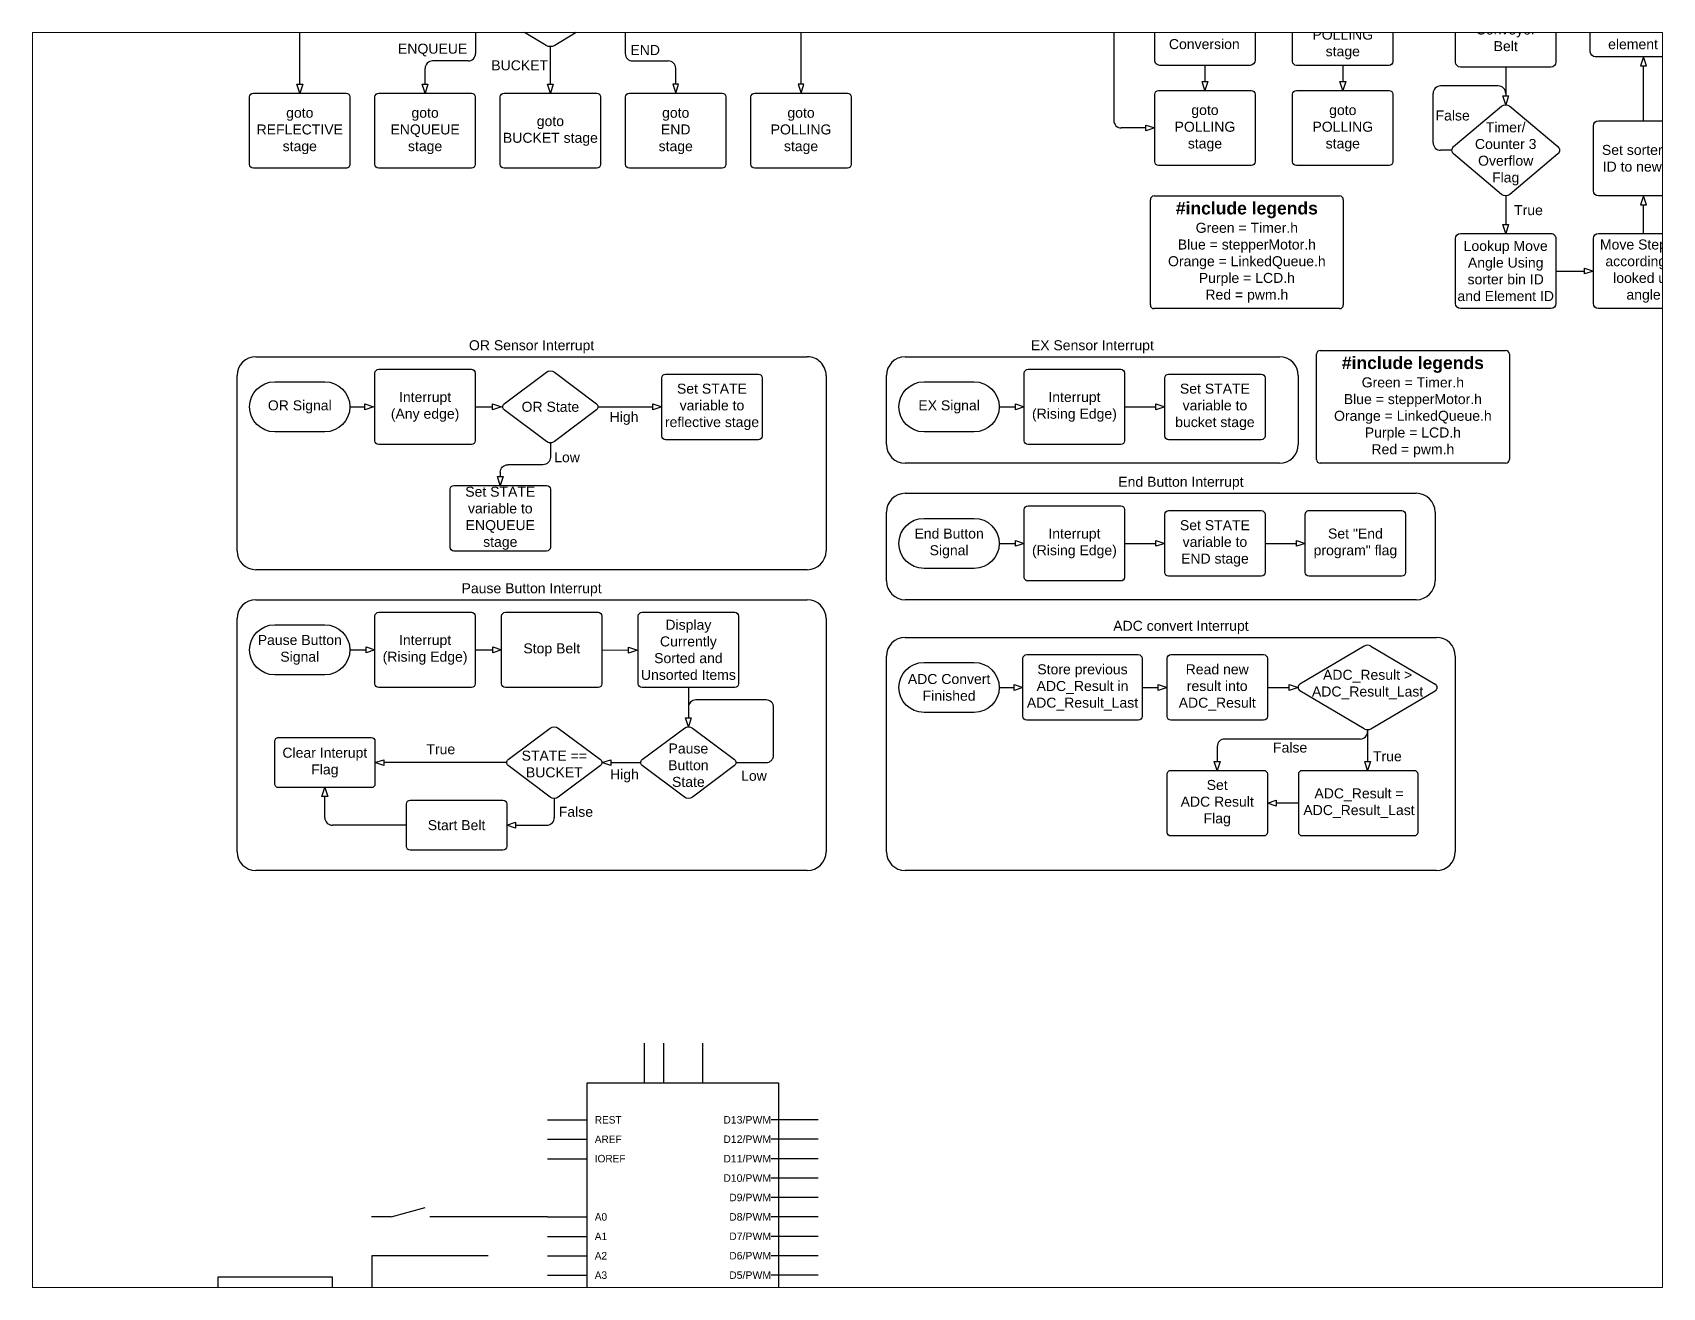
# Paper-space layout 'Low Level' of a CAD drawing. Header units: inches. Extents: x 0 to 10.9, y 0 to 8.4.
# The model-space entities are those that its viewports show. They can reach past a viewport. Long polylines and large blocks are cut down to what shows.
import ezdxf

# ---------------------------------------------------------------- set-up
doc = ezdxf.new("R2010")
doc.units = ezdxf.units.IN
doc.header["$MEASUREMENT"] = 0

msp = doc.modelspace()

# ---------------------------------------------------------------- linework, layer by layer
at = {"linetype": 'Continuous'}
for p, q in [((1439.088252714813, -92.50123070091384), (1439.088252714813, -573.9115022558516)), ((139.9999999999999, -515.958572680409), (139.9999999999999, -410.2819092393466)), ((420.5228375854374, -410.2819092393468), (420.5228375854374, -466.958572680409)), ((659.4871721801876, -410.2819092393468), (659.4871721801876, -466.958572680409)), ((940.010009765625, -515.958572680409), (940.010009765625, -410.2819092393466)), ((540.0050048828125, -515.958572680409), (540.0050048828125, -456.0625868382127)), ((340.0050048828125, -515.958572680409), (340.0050048828125, -490.958572680409)), ((740.0050048828125, -515.958572680409), (740.0050048828125, -490.958572680409)), ((2064.629451260827, -488.7221513732114), (2064.629451260827, -534.4621416075864)), ((2284.63986097899, -574.4082266072096), (2284.63986097899, -486.4970076898763)), ((2052.629451260827, -518.7221513732114), (1960.792860341307, -518.7221513732114)), ((1948.792860341307, -609.576484308814), (1948.792860341307, -530.7221513732114)), ((1490.369441495203, -585.9115022558516), (1451.088252714813, -585.9115022558516)), ((1978.792860341307, -621.576484308814), (1960.792860341307, -621.576484308814)), ((2064.629451260827, -694.4082266072095), (2064.629451260827, -740.1482168415845)), ((2284.644865861803, -754.4082266072096), (2284.644865861803, -708.6682363728346)), ((2144.624446378015, -814.4082266072096), (2190.36443661239, -814.4082266072096)), ((1838.783344031527, -1413.414248827549), (1736.160293003999, -1474.096595221587)), ((1849.645126637776, -1413.414248827549), (1952.268177665304, -1474.096595221587)), ((1484.214235334652, -1479.26124046654), (1509.954225569027, -1479.26124046654)), ((1684.214235334652, -1479.26124046654), (1718.954205223917, -1479.26124046654)), ((884.2238329083439, -1499.261240466539), (772.2238735983907, -1499.261240466539)), ((1838.783344031527, -1545.108232105531), (1736.160293003999, -1484.425885711493)), ((1849.645126637776, -1545.108232105531), (1952.268177665304, -1484.425885711493)), ((896.2238329083438, -1587.261240466539), (896.2238329083439, -1511.261240466539)), ((1604.214235334653, -1573.593771322213), (1604.214235334653, -1597.401255114977)), ((1832.214235334651, -1561.593771322213), (1616.214235334653, -1561.593771322213)), ((470.2109902695004, -1599.261240466539), (274.2600097656243, -1599.261240466539)), ((636.4709796901881, -1599.261240466539), (684.2238532532812, -1599.261240466539)), ((836.2238329083438, -1599.261240466539), (884.2238329083438, -1599.261240466539)), ((179.9999999999996, -1687.261240466539), (179.9999999999997, -1653.521250232164)), ((546.21101061461, -1656.593771322212), (546.21101061461, -1687.261240466539)), ((1734.214235334651, -1664.061289294665), (1698.474245100277, -1664.061289294665)), ((310.2109902695003, -1699.261240466539), (191.9999999999996, -1699.261240466539)), ((484.471000035125, -1699.261240466539), (534.21101061461, -1699.261240466539)), ((689.5823970001584, -2047.220573214796), (689.5823970001584, -2110.579945737332)), ((720.5823970001584, -2047.220573214796), (720.5823970001584, -2110.579945737332)), ((782.5823970001584, -2047.220573214796), (782.5823970001584, -2110.579945737332)), ((535.4693230844282, -2169.725822015427), (598.8286956069646, -2169.725822015427)), ((904.2072928031412, -2169.725822015427), (892.2072928031412, -2169.725822015427)), ((967.5666653256776, -2169.725822015427), (904.2072928031412, -2169.725822015427)), ((535.4693230844282, -2200.725822015427), (598.8286956069646, -2200.725822015427)), ((904.2072928031412, -2200.725822015427), (892.2072928031412, -2200.725822015427)), ((967.5666653256776, -2200.725822015427), (904.2072928031412, -2200.725822015427)), ((535.4693230844281, -2231.725822015427), (598.8286956069645, -2231.725822015427)), ((904.2072928031412, -2231.725822015427), (892.2072928031412, -2231.725822015427)), ((967.5666653256776, -2231.725822015427), (904.2072928031412, -2231.725822015427)), ((904.2072928031412, -2262.725822015427), (892.2072928031412, -2262.725822015427)), ((967.5666653256776, -2262.725822015427), (904.2072928031412, -2262.725822015427)), ((285.9405374685084, -2324.725822015427), (339.9856406679573, -2309.458582506453)), ((904.2072928031412, -2293.725822015427), (892.2072928031412, -2293.725822015427)), ((967.5666653256776, -2293.725822015427), (904.2072928031412, -2293.725822015427)), ((285.9405374685084, -2324.725822015427), (254.4142169303086, -2324.725822015427)), ((535.4693230844281, -2324.725822015427), (347.3369974603775, -2324.725822015427)), ((535.4693230844281, -2324.725822015427), (598.8286956069645, -2324.725822015427)), ((904.2072928031412, -2324.725822015427), (892.2072928031412, -2324.725822015427)), ((967.5666653256776, -2324.725822015427), (904.2072928031412, -2324.725822015427)), ((535.4693230844281, -2355.725822015427), (598.8286956069645, -2355.725822015427)), ((904.2072928031412, -2355.725822015427), (892.2072928031412, -2355.725822015427)), ((967.5666653256776, -2355.725822015427), (904.2072928031412, -2355.725822015427)), ((440.6275232390508, -2386.704384785997), (255.1498314897435, -2386.704384785997)), ((255.1498314897435, -2386.704384785997), (255.1498314897435, -2449.577661034946)), ((535.4693230844281, -2386.725822015427), (598.8286956069645, -2386.725822015427)), ((904.2072928031412, -2386.725822015427), (892.2072928031412, -2386.725822015427)), ((967.5666653256776, -2386.725822015427), (904.2072928031412, -2386.725822015427)), ((535.4693230844281, -2417.725822015427), (598.8286956069645, -2417.725822015427)), ((904.2072928031412, -2417.725822015427), (892.2072928031412, -2417.725822015427)), ((967.5666653256776, -2417.725822015427), (904.2072928031412, -2417.725822015427)), ((191.7904589672071, -2449.577661034946), (255.1498314897435, -2449.577661034946)), ((535.4693230844281, -2448.725822015427), (598.8286956069645, -2448.725822015427)), ((904.2072928031412, -2448.725822015427), (892.2072928031412, -2448.725822015427)), ((967.5666653256776, -2448.725822015427), (904.2072928031412, -2448.725822015427))]:
    msp.add_line(p, q, dxfattribs=at)
for p, q in [((408.5228375854374, -478.958572680409), (352.0050048828125, -478.958572680409)), ((671.4871721801876, -478.958572680409), (728.0050048828125, -478.958572680409)), ((1584.629451260828, -485.9115022558516), (1584.629451260828, -511.6514924902266)), ((1804.629451260828, -485.9115022558516), (1804.629451260828, -511.6514924902266)), ((1497.499446378015, -868.4082266072121), (1497.499446378015, -700.4082266072121)), ((1503.499446378015, -694.4082266072121), (1799.499446378015, -694.4082266072121)), ((1805.499446378015, -700.4082266072121), (1805.499446378015, -868.4082266072121)), ((1799.499446378015, -874.4082266072121), (1503.499446378015, -874.4082266072121)), ((70, -951.2612404665388), (950.0000000000005, -951.2612404665387)), ((1106.33423045184, -951.2612404665388), (1703.556395012755, -951.2612404665387)), ((1762.479002316393, -1115.261240466539), (1762.479002316393, -947.2612404665388)), ((1768.479002316393, -941.2612404665388), (2064.479002316393, -941.2612404665388)), ((2070.479002316393, -947.2612404665388), (2070.479002316393, -1115.261240466539)), ((39.99999999999999, -1261.261240466539), (39.99999999999999, -981.2612404665388)), ((980.0000000000002, -981.2612404665387), (980, -1261.261240466538)), ((1076.33423045184, -1091.261240466539), (1076.33423045184, -981.2612404665388)), ((1733.556395012754, -981.2612404665387), (1733.556395012754, -1091.261240466539)), ((100, -991.2612404665389), (180, -991.2612404665389)), ((1136.33423045184, -991.2612404665389), (1216.33423045184, -991.2612404665389)), ((220.4699707031251, -1031.731211169664), (220.5, -1031.271250232164)), ((221, -1031.731211169664), (220.4699707031251, -1031.731211169664)), ((220.5, -1031.271250232164), (220.47998046875, -1030.801279529039)), ((221, -1031.261240466539), (243.1199951171875, -1031.261240466539)), ((420.5, -1031.731211169664), (420.5, -1030.791269763414)), ((421, -1031.731211169664), (420.5, -1031.731211169664)), ((421, -1031.261240466539), (447.0999755859375, -1031.261240466539)), ((616.5000000000001, -1031.261240466539), (616.4599609375, -1030.791269763414)), ((616.4599609375001, -1031.731211169664), (616.5000000000001, -1031.261240466539)), ((617.0200195312501, -1031.731211169664), (616.4599609375001, -1031.731211169664)), ((617, -1031.261240466539), (703.1199951171874, -1031.261240466539)), ((1256.33423045184, -1031.261240466539), (1282.074220686215, -1031.261240466539)), ((1456.33423045184, -1031.261240466539), (1505.798073939496, -1031.261240466539)), ((180, -1071.261240466539), (100, -1071.261240466539)), ((540, -1089.591196521226), (540, -1111.731211169664)), ((1216.33423045184, -1071.261240466539), (1136.33423045184, -1071.261240466539)), ((460, -1135.731211169664), (460, -1141.981211169664)), ((528.0000000000001, -1123.731211169664), (472, -1123.731211169664)), ((1703.556395012754, -1121.261240466539), (1106.33423045184, -1121.261240466539)), ((2064.479002316393, -1121.261240466539), (1768.479002316393, -1121.261240466539)), ((1106.33423045184, -1169.261240466539), (1921.916317225624, -1169.261240466539)), ((1076.33423045184, -1309.26124046654), (1076.33423045184, -1199.261240466539)), ((1136.33423045184, -1209.261240466539), (1216.33423045184, -1209.261240466539)), ((1951.916317225623, -1199.261240466539), (1951.916317225623, -1309.261240466539)), ((1256.33423045184, -1249.261240466539), (1282.074220686215, -1249.261240466539)), ((1456.33423045184, -1249.261240466539), (1505.798073939496, -1249.261240466539)), ((1680.558083705121, -1249.261240466539), (1730.021927192777, -1249.261240466539)), ((950, -1291.261240466538), (70, -1291.261240466539)), ((1216.33423045184, -1289.261240466539), (1136.33423045184, -1289.261240466539)), ((69.99999999999977, -1339.261240466539), (950.0000000000002, -1339.261240466539)), ((1921.916317225623, -1339.261240466539), (1106.33423045184, -1339.26124046654)), ((39.99999999999977, -1741.58548529139), (39.99999999999977, -1369.261240466539)), ((980, -1369.261240466539), (979.9999999999998, -1741.585485291389)), ((99.99999999999977, -1379.261240466539), (179.9999999999998, -1379.261240466539)), ((1106.33423045184, -1399.26124046654), (1954.214235334652, -1399.26124046654)), ((219.9999999999998, -1419.261240466539), (245.7399902343748, -1419.261240466539)), ((419.9999999999999, -1419.261240466539), (447.450960158938, -1419.261240466539)), ((622.210969924563, -1419.261240466539), (664.1026634490055, -1419.703201203374)), ((1076.33423045184, -1741.585485291389), (1076.33423045184, -1429.26124046654)), ((1984.214235334652, -1429.26124046654), (1984.214235334652, -1741.585485291389)), ((1136.33423045184, -1439.26124046654), (1216.33423045184, -1439.26124046654)), ((179.9999999999998, -1459.261240466539), (99.99999999999977, -1459.261240466539)), ((760.2238735983907, -1479.261240466539), (760.2238735983907, -1527.168699845242)), ((1256.804201154965, -1479.731211169665), (1256.83423045184, -1479.271250232165)), ((1257.33423045184, -1479.731211169665), (1256.804201154965, -1479.731211169665)), ((1256.83423045184, -1479.271250232165), (1256.81421092059, -1478.80127952904)), ((1257.33423045184, -1479.26124046654), (1279.454225569027, -1479.26124046654)), ((1216.33423045184, -1519.26124046654), (1136.33423045184, -1519.26124046654)), ((1844.214235334651, -1546.593771322213), (1844.214235334651, -1597.401255114977)), ((949.9999999999998, -1771.585485291389), (69.99999999999977, -1771.58548529139)), ((1954.214235334652, -1771.585485291389), (1106.33423045184, -1771.585485291389))]:
    msp.add_line(p, q)
for points in [[(533.1400146484375, -342.4019043565343, -0.2770667221887785), (546.8599853515624, -342.4019043565343), (633.1400146484375, -394.1619141221593, -0.56726954757184), (633.1400146484375, -402.4019043565343), (546.8599853515624, -454.1619141221593, -0.2770667221887765), (533.1400146484376, -454.1619141221593), (446.8599853515625, -402.4019043565343, -0.56726954757184), (446.8599853515625, -394.1619141221593)], [(2199.634856096178, -360.2369979242513, -0.414213562373095), (2207.634856096178, -352.2369979242513), (2361.634856096177, -352.2369979242513, -0.4142135623731), (2369.634856096178, -360.2369979242513), (2369.634856096178, -464.2369979242513, -0.414213562373095), (2361.634856096178, -472.2369979242513), (2207.634856096178, -472.2369979242513, -0.414213562373095), (2199.634856096178, -464.2369979242513)], [(1504.629451260828, -373.9115022558515, -0.414213562373095), (1512.629451260828, -365.9115022558515), (1656.629451260828, -365.9115022558515, -0.414213562373095), (1664.629451260828, -373.9115022558515), (1664.629451260828, -477.9115022558515, -0.414213562373095), (1656.629451260828, -485.9115022558515), (1512.629451260828, -485.9115022558516, -0.414213562373095), (1504.629451260828, -477.9115022558515)], [(1724.629451260828, -371.9115022558515, -0.414213562373095), (1730.629451260829, -365.9115022558515), (1878.629451260828, -365.9115022558515, -0.4142135623730885), (1884.629451260828, -371.9115022558515), (1884.629451260828, -479.9115022558516, -0.414213562373095), (1878.629451260828, -485.9115022558516), (1730.629451260828, -485.9115022558516, -0.4142135623730885), (1724.629451260828, -479.9115022558516)], [(1984.629451260827, -376.7221513732112, -0.414213562373095), (1992.629451260827, -368.7221513732112), (2136.629451260827, -368.7221513732112, -0.414213562373095), (2144.629451260827, -376.7221513732112), (2144.629451260827, -480.7221513732112, -0.414213562373095), (2136.629451260827, -488.7221513732112), (1992.629451260827, -488.7221513732112, -0.414213562373095), (1984.629451260827, -480.7221513732112)], [(59.99999999999989, -536.218582446034, -0.414213562373095), (65.99999999999989, -530.218582446034), (214, -530.218582446034, -0.4142135623730885), (219.9999999999999, -536.218582446034), (219.9999999999999, -644.218582446034, -0.414213562373095), (213.9999999999998, -650.218582446034), (65.99999999999977, -650.218582446034, -0.4142135623730918), (59.99999999999989, -644.218582446034)], [(259.9999999999999, -536.218582446034, -0.414213562373095), (265.9999999999999, -530.218582446034), (414, -530.218582446034, -0.4142135623730885), (419.9999999999999, -536.218582446034), (419.9999999999999, -644.218582446034, -0.414213562373095), (413.9999999999998, -650.218582446034), (265.9999999999998, -650.218582446034, -0.4142135623730918), (259.9999999999999, -644.218582446034)], [(459.9999999999999, -536.218582446034, -0.414213562373095), (465.9999999999999, -530.218582446034), (614, -530.218582446034, -0.4142135623730885), (619.9999999999999, -536.218582446034), (619.9999999999999, -644.218582446034, -0.414213562373095), (613.9999999999998, -650.218582446034), (465.9999999999998, -650.218582446034, -0.4142135623730918), (459.9999999999999, -644.218582446034)], [(659.9999999999999, -536.218582446034, -0.414213562373095), (665.9999999999999, -530.218582446034), (813.9999999999999, -530.218582446034, -0.4142135623730885), (819.9999999999999, -536.218582446034), (819.9999999999999, -644.218582446034, -0.414213562373095), (813.9999999999999, -650.218582446034), (665.9999999999998, -650.218582446034, -0.4142135623730918), (659.9999999999999, -644.218582446034)], [(860, -536.218582446034, -0.414213562373095), (866, -530.218582446034), (1014, -530.218582446034, -0.4142135623730885), (1020, -536.218582446034), (1020, -644.218582446034, -0.414213562373095), (1014, -650.218582446034), (866, -650.218582446034, -0.4142135623730918), (860, -644.218582446034)], [(1504.629451260828, -531.9115022558516, -0.414213562373095), (1510.629451260828, -525.9115022558516), (1658.629451260828, -525.9115022558516, -0.4142135623730885), (1664.629451260828, -531.9115022558516), (1664.629451260828, -639.9115022558516, -0.414213562373095), (1658.629451260828, -645.9115022558516), (1510.629451260828, -645.9115022558516, -0.4142135623730918), (1504.629451260828, -639.9115022558516)], [(1724.629451260828, -531.9115022558517, -0.414213562373095), (1730.629451260828, -525.9115022558517), (1878.629451260828, -525.9115022558517, -0.4142135623730885), (1884.629451260828, -531.9115022558517), (1884.629451260828, -639.9115022558516, -0.414213562373095), (1878.629451260828, -645.9115022558516), (1730.629451260828, -645.9115022558516, -0.4142135623730918), (1724.629451260828, -639.9115022558516)], [(2057.766978726648, -551.2302013498296, -0.3654732261770675), (2071.491923795007, -551.2302013498296), (2147.766978726648, -615.7489925485601, -0.4640571460473182), (2147.766978726648, -627.3814540964116), (2071.491923795007, -691.9001766305913, -0.3654732261770661), (2057.766978726648, -691.9001766305913), (1981.491923795007, -627.3927150827398, -0.4640571460473247), (1981.491923795007, -615.7602535348882)], [(2204.639860978991, -582.4082266072096, -0.414213562373095), (2212.639860978991, -574.4082266072096), (2356.63986097899, -574.4082266072096, -0.4142135623731), (2364.639860978991, -582.4082266072096), (2364.639860978991, -686.4082266072096, -0.414213562373095), (2356.639860978991, -694.4082266072096), (2212.639860978991, -694.4082266072096, -0.414213562373095), (2204.639860978991, -686.4082266072096)], [(1984.624446378015, -762.4082266072095, -0.414213562373095), (1992.624446378015, -754.4082266072095), (2136.624446378014, -754.4082266072095, -0.4142135623731), (2144.624446378015, -762.4082266072095), (2144.624446378015, -866.4082266072095, -0.414213562373095), (2136.624446378015, -874.4082266072095), (1992.624446378015, -874.4082266072095, -0.414213562373095), (1984.624446378015, -866.4082266072095)], [(260, -977.261240466539, -0.414213562373095), (266, -971.261240466539), (414, -971.261240466539, -0.414213562373095), (420, -977.261240466539), (420.0000000000001, -1085.261240466539, -0.4142135623730885), (414, -1091.261240466539), (266, -1091.261240466539, -0.414213562373095), (260, -1085.261240466539)], [(533.5999755859376, -976.0612892946639, -0.333204767774857), (546.4000244140625, -976.0612892946639), (613.5999755859375, -1026.461313708726, -0.4999978807303289), (613.5999755859376, -1036.061289294664), (546.4000244140625, -1086.461313708726, -0.3332047677748591), (533.5999755859376, -1086.461313708727), (466.3999633789063, -1036.061289294664, -0.499997880730326), (466.3999633789064, -1026.461313708726)], [(717.8800048828126, -984.8612160524765, -0.414213562373095), (723.880004882813, -978.8612160524765), (871.8800048828128, -978.8612160524765, -0.4142135623730885), (877.8800048828128, -984.8612160524765), (877.8800048828128, -1077.661264880601, -0.414213562373095), (871.8800048828126, -1083.661264880601), (723.8800048828126, -1083.661264880601, -0.4142135623730885), (717.8800048828126, -1077.661264880601)], [(1296.33423045184, -977.261240466539, -0.414213562373095), (1302.33423045184, -971.261240466539), (1450.33423045184, -971.261240466539, -0.414213562373095), (1456.33423045184, -977.261240466539), (1456.33423045184, -1085.261240466539, -0.4142135623730885), (1450.33423045184, -1091.261240466539), (1302.33423045184, -1091.261240466539, -0.414213562373095), (1296.33423045184, -1085.261240466539)], [(1520.558083705121, -984.8612160524765, -0.414213562373095), (1526.558083705122, -978.8612160524765), (1674.558083705121, -978.8612160524765, -0.4142135623730885), (1680.558083705121, -984.8612160524765), (1680.558083705121, -1077.661264880601, -0.414213562373095), (1674.558083705121, -1083.661264880601), (1526.558083705121, -1083.661264880601, -0.4142135623730885), (1520.558083705121, -1077.661264880601)], [(379.9999999999997, -1162.741220935289, -0.414213562373095), (386, -1156.741220935289), (533.9999999999999, -1156.741220935289, -0.4142135623730885), (539.9999999999999, -1162.741220935289), (539.9999999999999, -1255.541269763414, -0.414213562373095), (533.9999999999997, -1261.541269763414), (385.9999999999997, -1261.541269763414, -0.4142135623730885), (379.9999999999997, -1255.541269763414)], [(1296.33423045184, -1195.261240466539, -0.414213562373095), (1302.33423045184, -1189.261240466539), (1450.33423045184, -1189.261240466539, -0.414213562373095), (1456.33423045184, -1195.261240466539), (1456.33423045184, -1303.261240466539, -0.4142135623730885), (1450.33423045184, -1309.261240466539), (1302.33423045184, -1309.261240466539, -0.414213562373095), (1296.33423045184, -1303.261240466539)], [(1520.558083705121, -1202.861216052477, -0.414213562373095), (1526.558083705121, -1196.861216052477), (1674.558083705121, -1196.861216052477, -0.4142135623730885), (1680.558083705121, -1202.861216052477), (1680.558083705121, -1295.661264880602, -0.414213562373095), (1674.558083705121, -1301.661264880602), (1526.558083705121, -1301.661264880602, -0.4142135623730885), (1520.558083705121, -1295.661264880602)], [(1744.781936958402, -1202.861216052477, -0.414213562373095), (1750.781936958403, -1196.861216052477), (1898.781936958402, -1196.861216052477, -0.4142135623730885), (1904.781936958402, -1202.861216052477), (1904.781936958402, -1295.661264880602, -0.414213562373095), (1898.781936958402, -1301.661264880602), (1750.781936958402, -1301.661264880602, -0.4142135623730885), (1744.781936958402, -1295.661264880602)], [(259.9999999999998, -1365.261240466539, -0.414213562373095), (265.9999999999998, -1359.261240466539), (413.9999999999998, -1359.261240466539, -0.414213562373095), (419.9999999999998, -1365.261240466539), (420, -1473.261240466539, -0.4142135623730885), (413.9999999999998, -1479.261240466539), (265.9999999999998, -1479.261240466539, -0.414213562373095), (259.9999999999998, -1473.261240466539)], [(462.2109699245628, -1365.261240466539, -0.414213562373095), (468.2109699245628, -1359.261240466539), (616.2109699245628, -1359.261240466539, -0.414213562373095), (622.2109699245628, -1365.261240466539), (622.2109699245631, -1473.261240466539, -0.4142135623730885), (616.2109699245628, -1479.261240466539), (468.2109699245628, -1479.261240466539, -0.414213562373095), (462.2109699245628, -1473.261240466539)], [(1294.214235334652, -1432.861216052478, -0.414213562373095), (1300.214235334652, -1426.861216052478), (1478.214235334652, -1426.861216052478, -0.4142135623730885), (1484.214235334652, -1432.861216052478), (1484.214235334652, -1525.661264880603, -0.414213562373095), (1478.214235334652, -1531.661264880603), (1300.214235334652, -1531.661264880603, -0.4142135623730885), (1294.214235334652, -1525.661264880603)], [(1524.214235334652, -1432.861216052478, -0.414213562373095), (1530.214235334652, -1426.861216052478), (1678.214235334652, -1426.861216052478, -0.4142135623730885), (1684.214235334652, -1432.861216052478), (1684.214235334652, -1525.661264880603, -0.414213562373095), (1678.214235334652, -1531.661264880603), (1530.214235334652, -1531.661264880603, -0.4142135623730885), (1524.214235334652, -1525.661264880603)], [(99.99999999999966, -1565.261240466539, -0.414213562373095), (105.9999999999997, -1559.261240466539), (253.9999999999997, -1559.261240466539, -0.414213562373095), (259.9999999999997, -1565.261240466539), (259.9999999999999, -1633.261240466539, -0.4142135623730885), (253.9999999999997, -1639.261240466539), (105.9999999999997, -1639.261240466539, -0.414213562373095), (99.99999999999966, -1633.261240466539)], [(539.8109862005476, -1544.061228259508, -0.333204767774857), (552.6110350286724, -1544.061228259508), (619.8109862005474, -1594.46125267357, -0.4999978807303289), (619.8109862005476, -1604.061228259508), (552.6110350286724, -1654.46125267357, -0.3332047677748591), (539.8109862005476, -1654.461252673571), (472.6109739935163, -1604.061228259508, -0.499997880730326), (472.6109739935164, -1594.46125267357)], [(753.8238491843283, -1544.061228259508, -0.333204767774857), (766.6238980124531, -1544.061228259508), (833.8238491843281, -1594.46125267357, -0.4999978807303289), (833.8238491843283, -1604.061228259508), (766.6238980124531, -1654.46125267357, -0.3332047677748591), (753.8238491843283, -1654.46125267357), (686.623836977297, -1604.061228259508, -0.499997880730326), (686.6238369772971, -1594.46125267357)], [(1524.214235334652, -1617.661264880602, -0.414213562373095), (1530.214235334653, -1611.661264880602), (1678.214235334652, -1611.661264880602, -0.4142135623730885), (1684.214235334652, -1617.661264880602), (1684.214235334652, -1710.461313708727, -0.414213562373095), (1678.214235334652, -1716.461313708727), (1530.214235334652, -1716.461313708727, -0.4142135623730885), (1524.214235334652, -1710.461313708727)], [(1734.214235334651, -1617.661264880602, -0.414213562373095), (1740.214235334651, -1611.661264880602), (1918.214235334651, -1611.661264880602, -0.4142135623730885), (1924.214235334651, -1617.661264880602), (1924.214235334651, -1710.461313708727, -0.414213562373095), (1918.214235334651, -1716.461313708727), (1740.214235334651, -1716.461313708727, -0.4142135623730885), (1734.214235334651, -1710.461313708727)], [(310.2109902695003, -1665.261240466539, -0.414213562373095), (316.2109902695003, -1659.261240466539), (464.2109902695003, -1659.261240466539, -0.414213562373095), (470.2109902695003, -1665.261240466539), (470.2109902695005, -1733.261240466539, -0.4142135623730885), (464.2109902695003, -1739.261240466539), (316.2109902695003, -1739.261240466539, -0.414213562373095), (310.2109902695003, -1733.261240466539)]]:
    msp.add_lwpolyline(points, format="xyb", close=True)
for points in [[(2284.634856096178, -472.2369979242513), (2280.004851213365, -486.4970076898763), (2289.274870744615, -486.4970076898763)], [(140, -530.218582446034), (135.3699951171875, -515.958572680409), (144.6400146484375, -515.9585726804089)], [(340, -530.218582446034), (335.3699951171875, -515.958572680409), (344.6400146484375, -515.9585726804089)], [(540, -530.218582446034), (535.3699951171875, -515.958572680409), (544.6400146484375, -515.9585726804089)], [(740.010009765625, -530.218582446034), (744.6400146484375, -515.958572680409), (735.3699951171875, -515.9585726804089)], [(940.010009765625, -530.218582446034), (944.6400146484375, -515.958572680409), (935.3699951171875, -515.9585726804089)], [(1584.629451260828, -525.9115022558516), (1579.999446378015, -511.6514924902266), (1589.269465909265, -511.6514924902266)], [(1804.629451260828, -525.9115022558517), (1799.999446378015, -511.6514924902266), (1809.269465909265, -511.6514924902266)], [(2064.629451260827, -548.7221513732114), (2059.999446378015, -534.4621416075864), (2069.269465909265, -534.4621416075864)], [(1504.629451260828, -585.9115022558515), (1490.369441495203, -590.541507138664), (1490.369441495203, -581.271487607414)], [(2284.639860978991, -694.4082266072096), (2280.009856096178, -708.6682363728346), (2289.279875627428, -708.6682363728346)], [(2064.624446378015, -754.4082266072095), (2059.994441495202, -740.1482168415845), (2069.264461026452, -740.1482168415845)], [(2204.624446378015, -814.4132314900221), (2190.36443661239, -819.0432363728346), (2190.36443661239, -809.7732168415846)], [(257.8800048828125, -1031.261240466539), (243.6199951171875, -1035.891245349351), (243.6199951171875, -1026.621225818101)], [(461.8800048828126, -1031.261240466539), (447.6099853515625, -1035.891245349351), (447.6099853515625, -1026.621225818101)], [(717.8800048828126, -1031.261240466539), (703.6099853515625, -1035.891245349351), (703.6300048828127, -1026.621225818101)], [(1296.33423045184, -1031.261240466539), (1282.074220686215, -1035.891245349351), (1282.074220686215, -1026.621225818101)], [(1520.558083705121, -1031.261240466539), (1506.298073939496, -1035.891245349351), (1506.298073939496, -1026.621225818101)], [(540, -1089.091196521226), (540.469970703125, -1089.061167224351), (540.469970703125, -1089.611216052476), (539.530029296875, -1089.611216052476), (539.530029296875, -1089.061167224351)], [(460, -1156.741220935289), (455.3699951171874, -1142.481211169664), (464.6300048828125, -1142.481211169664)], [(1296.33423045184, -1249.261240466539), (1282.074220686215, -1253.891245349352), (1282.074220686215, -1244.621225818102)], [(1520.558083705121, -1249.261240466539), (1506.298073939496, -1253.891245349352), (1506.298073939496, -1244.621225818102)], [(1744.781936958402, -1249.261240466539), (1730.521927192777, -1253.891245349352), (1730.521927192777, -1244.621225818102)], [(259.9999999999998, -1419.261240466539), (245.7399902343748, -1423.891245349351), (245.7399902343748, -1414.621225818101)], [(462.210969924563, -1419.261240466539), (447.950960158938, -1423.891245349351), (447.950960158938, -1414.621225818101)], [(678.8626732146305, -1419.703201203374), (664.6026634490055, -1424.333206086187), (664.6026634490055, -1415.063186554937)], [(1294.214235334652, -1479.26124046654), (1279.954225569027, -1483.891245349353), (1279.954225569027, -1474.621225818103)], [(1524.214235334652, -1479.26124046654), (1509.954225569027, -1483.891245349353), (1509.954225569027, -1474.621225818103)], [(1733.214214989542, -1479.26124046654), (1718.954205223917, -1483.891245349353), (1718.954205223917, -1474.621225818103)], [(760.2238735983907, -1541.928709610867), (755.5938687155782, -1527.668699845242), (764.8638882468282, -1527.668699845242)], [(259.9999999999993, -1599.261240466539), (274.2600097656243, -1594.631235583726), (274.2600097656243, -1603.901255114976)], [(622.2109699245631, -1599.261240466539), (636.4709796901881, -1594.631235583726), (636.4709796901881, -1603.901255114976)], [(1604.214235334653, -1611.661264880602), (1599.58423045184, -1597.401255114977), (1608.844240217465, -1597.401255114977)], [(1844.214235334651, -1611.661264880602), (1839.584230451839, -1597.401255114977), (1848.844240217464, -1597.401255114977)], [(180, -1639.261240466539), (184.6300048828125, -1653.521250232164), (175.3599853515625, -1653.521250232164)], [(1684.214235334652, -1664.061289294665), (1698.474245100277, -1659.431284411853), (1698.474245100277, -1668.701303943103)], [(470.2109902695, -1699.261240466539), (484.471000035125, -1694.631235583726), (484.471000035125, -1703.901255114976)]]:
    msp.add_lwpolyline(points, close=True)
at = {"color": 152, "true_color": 0x2776bb}
msp.add_lwpolyline([(2204.639860978991, -762.4082266072096, -0.414213562373095), (2212.639860978991, -754.4082266072096), (2356.639860978991, -754.4082266072096, -0.414213562373095), (2364.639860978991, -762.4082266072096), (2364.639860978991, -866.4082266072096, -0.414213562373095), (2356.639860978991, -874.4082266072096), (2212.639860978991, -874.4082266072096, -0.414213562373095), (2204.639860978991, -866.4082266072096)], format="xyb", close=True, dxfattribs=at)
at = {"color": 217, "true_color": 0x93278f}
msp.add_lwpolyline([(680.2238735983908, -1365.261240466539, -0.414213562373095), (686.2238735983908, -1359.261240466539), (834.2238735983907, -1359.261240466539, -0.414213562373095), (840.2238735983907, -1365.261240466539), (840.2238735983909, -1473.261240466539, -0.4142135623730885), (834.2238735983907, -1479.261240466539), (686.2238735983908, -1479.261240466539, -0.414213562373095), (680.2238735983908, -1473.261240466539)], format="xyb", close=True, dxfattribs=at)
at = {"linetype": 'Continuous'}
for points in [[(598.8286956069642, -2110.579945737332), (904.2072928031412, -2110.579945737332), (904.2072928031412, -3438.420939827303), (598.8286956069642, -3438.420939827303)], [(9.596396575543622, -2420.322067643589), (191.790458967207, -2420.322067643589), (191.790458967207, -2942.537319617124), (9.596396575543622, -2942.537319617124)]]:
    msp.add_lwpolyline(points, close=True, dxfattribs=at)
for centre, radius, start, end in [((408.5228375854374, -466.958572680409), 12, 270, 0), ((671.4871721801876, -466.958572680409), 12, 180, 270), ((352.0050048828125, -490.958572680409), 12, 90, 180), ((728.0050048828125, -490.958572680409), 12, 0, 90), ((1960.792860341307, -530.7221513732114), 12, 90, 179.9999999999998), ((2052.629451260827, -530.7221513732114), 12, 0, 90), ((1451.088252714813, -573.9115022558516), 12, 180, 270), ((1960.792860341307, -609.576484308814), 12, 179.9999999999998, 270), ((1844.214235334651, -1422.598709687161), 10.67000007629339, 59.40362230784559, 120.596377692154), ((1739.214214989542, -1479.26124046654), 6.000000000000024, 120.5963776921536, 239.4036223078464), ((1949.214255679761, -1479.26124046654), 6.000000000000024, 300.5963776921458, 59.40362230785423), ((772.2238735983907, -1511.261240466539), 12, 90, 179.9999999999998), ((884.2238329083439, -1511.261240466539), 12, 359.9999999999999, 90), ((1832.214235334651, -1549.593771322213), 12, 270, 0), ((1844.214235334651, -1535.923771245919), 10.67000007629339, 239.4036223078456, 300.5963776921538), ((1616.214235334653, -1573.593771322213), 12, 90, 180), ((884.2238329083438, -1587.261240466539), 12, 270, 359.9999999999999), ((191.9999999999996, -1687.261240466539), 12, 180, 270), ((534.21101061461, -1687.261240466539), 12, 270, 0)]:
    msp.add_arc(centre, radius, start, end, dxfattribs=at)
for centre, radius, start, end in [((1503.499446378015, -700.4082266072121), 6, 90, 180), ((1799.499446378015, -700.408226607212), 5.999999999999886, 0, 90), ((1503.499446378015, -868.4082266072121), 5.999999999999943, 180, 270), ((1799.499446378015, -868.4082266072122), 6, 270, 0), ((70, -981.2612404665388), 30, 90.00000000000001, 180), ((950.0000000000003, -981.2612404665387), 30, 359.9999999999999, 90), ((1106.33423045184, -981.2612404665388), 30, 90, 180), ((1703.556395012754, -981.2612404665387), 30, 0, 90), ((1768.479002316393, -947.2612404665388), 6, 90, 180), ((2064.479002316393, -947.2612404665385), 5.999999999999886, 0, 90), ((1106.33423045184, -1091.261240466539), 30, 180, 270), ((1703.556395012754, -1091.261240466539), 30, 270, 0), ((1768.479002316393, -1115.261240466539), 5.999999999999943, 180, 270), ((2064.479002316393, -1115.261240466539), 6, 270, 0), ((1106.33423045184, -1199.261240466539), 30, 90, 180), ((1921.916317225623, -1199.261240466539), 30, 0, 90), ((70, -1261.261240466539), 30, 180, 270), ((950, -1261.261240466538), 30, 270, 359.9999999999999), ((1106.33423045184, -1309.26124046654), 30, 180, 270), ((1921.916317225623, -1309.261240466539), 30, 270, 0), ((69.99999999999977, -1369.261240466539), 30, 90, 180), ((950, -1369.261240466539), 30, 0, 90), ((1106.33423045184, -1429.26124046654), 30, 90, 180), ((1954.214235334652, -1429.26124046654), 30, 0, 90), ((69.99999999999977, -1741.58548529139), 30, 180, 270), ((949.9999999999998, -1741.585485291389), 30, 270, 0), ((1106.33423045184, -1741.585485291389), 30, 180, 270), ((1954.214235334652, -1741.585485291389), 30, 270, 0)]:
    msp.add_arc(centre, radius, start, end)
at = {"extrusion": (0, 0, -1)}
for centre, radius, start, end in [((-528.0000000000001, -1111.731211169664), 11.99999999999996, 180, 270), ((-472, -1135.731211169664), 12.00000000000003, 0, 90)]:
    msp.add_arc(centre, radius, start, end, dxfattribs=at)
for points in [[(60, -1031.261240466539), (60, -1009.161264880601), (77.90002441406253, -991.2612404665389), (100, -991.2612404665389)], [(180, -991.2612404665389), (202.0999755859375, -991.2612404665389), (220, -1009.161264880601), (220, -1031.261240466539)], [(1096.33423045184, -1031.261240466539), (1096.33423045184, -1009.161264880601), (1114.234254865902, -991.2612404665389), (1136.33423045184, -991.2612404665389)], [(1216.33423045184, -991.2612404665389), (1238.434206037777, -991.2612404665389), (1256.33423045184, -1009.161264880601), (1256.33423045184, -1031.261240466539)], [(100, -1071.261240466539), (77.90002441406253, -1071.261240466539), (60, -1053.361216052476), (60, -1031.261240466539)], [(220, -1031.261240466539), (220, -1053.361216052476), (202.0999755859375, -1071.261240466539), (180, -1071.261240466539)], [(1136.33423045184, -1071.261240466539), (1114.234254865902, -1071.261240466539), (1096.33423045184, -1053.361216052476), (1096.33423045184, -1031.261240466539)], [(1256.33423045184, -1031.261240466539), (1256.33423045184, -1053.361216052476), (1238.434206037777, -1071.261240466539), (1216.33423045184, -1071.261240466539)], [(1096.33423045184, -1249.261240466539), (1096.33423045184, -1227.161264880602), (1114.234254865902, -1209.261240466539), (1136.33423045184, -1209.261240466539)], [(1216.33423045184, -1209.261240466539), (1238.434206037777, -1209.261240466539), (1256.33423045184, -1227.161264880602), (1256.33423045184, -1249.261240466539)], [(1136.33423045184, -1289.261240466539), (1114.234254865902, -1289.261240466539), (1096.33423045184, -1271.361216052477), (1096.33423045184, -1249.261240466539)], [(1256.33423045184, -1249.261240466539), (1256.33423045184, -1271.361216052477), (1238.434206037777, -1289.261240466539), (1216.33423045184, -1289.261240466539)], [(59.99999999999977, -1419.261240466539), (59.99999999999977, -1397.161264880601), (77.90002441406227, -1379.261240466539), (99.99999999999977, -1379.261240466539)], [(179.9999999999998, -1379.261240466539), (202.0999755859373, -1379.261240466539), (219.9999999999998, -1397.161264880601), (219.9999999999998, -1419.261240466539)], [(99.99999999999977, -1459.261240466539), (77.90002441406227, -1459.261240466539), (59.99999999999977, -1441.361216052476), (59.99999999999977, -1419.261240466539)], [(219.9999999999998, -1419.261240466539), (219.9999999999998, -1441.361216052476), (202.0999755859373, -1459.261240466539), (179.9999999999998, -1459.261240466539)], [(1096.33423045184, -1479.26124046654), (1096.33423045184, -1457.161264880602), (1114.234254865902, -1439.26124046654), (1136.33423045184, -1439.26124046654)], [(1216.33423045184, -1439.26124046654), (1238.434206037777, -1439.26124046654), (1256.33423045184, -1457.161264880602), (1256.33423045184, -1479.26124046654)], [(1136.33423045184, -1519.26124046654), (1114.234254865902, -1519.26124046654), (1096.33423045184, -1501.361216052478), (1096.33423045184, -1479.26124046654)], [(1256.33423045184, -1479.26124046654), (1256.33423045184, -1501.361216052478), (1238.434206037777, -1519.26124046654), (1216.33423045184, -1519.26124046654)]]:
    msp.add_open_spline(points, degree=3)

# ---------------------------------------------------------------- texts
at = {"linetype": 'Continuous'}
for s, width, insert, char_height, attachment_point in [('{\\fArial|b0|i0|c0|p34;Enqueue popped Element ID to sorted element list}', 164.8865756681973, (2284.634856096178, -412.2369979242509), 16, 5), ('{\\fArial|b0|i0|c0|p34;Set STATE variable to POLLING stage}', 145.9749896552516, (1804.629451260828, -425.9115022558516), 16, 5), ('{\\fArial|b0|i0|c0|p34;Start new ADC Conversion}', 145.650136641058, (1583.629451260828, -425.4514802831953), 16, 5), ('{\\fArial|b0|i0|c0|p34;Brake Conveyor Belt}', 127.2961071479281, (2064.629451260827, -428.7221513732112), 16, 5), ('{\\fArial|b0|i0|c0|p34;ENQUEUE}', 190.060781257313, (352.0050048828125, -461.4705579688509), 16, 5), ('{\\fArial|b0|i0|c0|p34;END}', 190.060781257313, (691.2608688821492, -461.4705579688509), 16, 5), ('{\\fArial|b0|i0|c0|p34;BUCKET}', 190.060781257313, (490.9796343636572, -486.0105797593109), 16, 5), ('{\\fArial|b0|i0|c0|p34;goto REFLECTIVE stage}', 145.650136641058, (139.9999999999999, -590.6786044186904), 16, 5), ('{\\fArial|b0|i0|c0|p34;goto\\PENQUEUE\\Pstage}', 145.650136641058, (339.9999999999999, -590.6786044186904), 16, 5), ('{\\fArial|b0|i0|c0|p34;goto\\PBUCKET stage}', 145.650136641058, (539.9999999999999, -590.6786044186904), 16, 5), ('{\\fArial|b0|i0|c0|p34;goto\\PEND\\Pstage}', 145.650136641058, (739.9999999999999, -590.6786044186904), 16, 5), ('{\\fArial|b0|i0|c0|p34;goto\\PPOLLING\\Pstage}', 145.650136641058, (940, -590.6786044186904), 16, 5), ('{\\fArial|b0|i0|c0|p34;goto\\PPOLLING\\Pstage}', 145.650136641058, (1584.629451260828, -586.371524228508), 16, 5), ('{\\fArial|b0|i0|c0|p34;goto\\PPOLLING\\Pstage}', 145.650136641058, (1804.629451260828, -586.3715242285081), 16, 5), ('{\\fArial|b0|i0|c0|p34;False}', 59.83000187268999, (1980.01592619756, -566.0917081658632), 16, 5), ('{\\fArial|b0|i0|c0|p34;Timer/ Counter 3 Overflow Flag}', 127.2961071479281, (2064.629451260827, -627.2740023237947), 16, 5), ('{\\fArial|b0|i0|c0|p34;Set sorter bin ID to new bin}', 156.1336340965047, (2284.639860978991, -634.4082266072091), 16, 5), ('{\\fArial|b1|i0|c0|p34;\\H1.25x;#include legends^J\\fArial|b0|i0|c0|p34;\\H0.8x;\\C114;\\c4758291;Green = Timer.h\\P\\C152;\\c12285479;Blue = stepperMotor.h\\P\\C30;\\c2254834;Orange = LinkedQueue.h^J\\C217;\\c9381779;Purple = LCD.h\\P\\C1;Red = pwm.h}', 442.7342893029549, (1651.499446378015, -784.4082266072121), 16, 5), ('{\\fArial|b0|i0|c0|p34;True}', 59.83000187268999, (2100.987228500075, -717.226405228918), 16, 5), ('{\\fArial|b0|i0|c0|p34;Lookup Move Angle Using sorter bin ID and Element ID}', 156.1336340965047, (2064.624446378015, -814.408226607209), 16, 5), ('{\\fArial|b0|i0|c0|p34;OR Sensor Interrupt}', 233.3249303705948, (509.9999999999999, -935.2612404665388), 16, 5), ('{\\fArial|b0|i0|c0|p34;EX Sensor Interrupt}', 233.3249303705948, (1404.945312732297, -935.2612404665388), 16, 5), ('{\\fArial|b1|i0|c0|p34;\\H1.25x;#include legends^J\\fArial|b0|i0|c0|p34;\\H0.8x;\\C114;\\c4758291;Green = Timer.h\\P\\C152;\\c12285479;Blue = stepperMotor.h\\P\\C30;\\c2254834;Orange = LinkedQueue.h^J\\C217;\\c9381779;Purple = LCD.h\\P\\C1;Red = pwm.h}', 442.7342893029549, (1916.479002316393, -1031.261240466539), 16, 5), ('{\\fArial|b0|i0|c0|p34;Interrupt (Any edge)}', 121.2259215901454, (340, -1031.261240466539), 16, 5), ('{\\fArial|b0|i0|c0|p34;Set STATE variable to reflective stage}', 155.4906327665653, (797.8800048828126, -1031.261240466539), 16, 5), ('{\\fArial|b0|i0|c0|p34;Interrupt (Rising Edge)}', 142.2458225923206, (1376.33423045184, -1031.261240466539), 16, 5), ('{\\fArial|b0|i0|c0|p34;Set STATE variable to bucket stage}', 155.4906327665653, (1600.558083705121, -1031.261240466539), 16, 5), ('{\\fArial|b0|i0|c0|p34;OR Signal}', 145.650136641058, (140, -1031.261240466539), 16, 5), ('{\\fArial|b0|i0|c0|p34;OR State}', 145.650136641058, (540.0000000000001, -1031.261240466539), 16, 5), ('{\\fArial|b0|i0|c0|p34;High}', 145.650136641058, (657.5350329407007, -1049.597855136584), 16, 5), ('{\\fArial|b0|i0|c0|p34;EX Signal}', 145.650136641058, (1176.33423045184, -1031.261240466539), 16, 5), ('{\\fArial|b0|i0|c0|p34;Low}', 145.650136641058, (566.5409309671159, -1111.774707236983), 16, 5), ('{\\fArial|b0|i0|c0|p34;End Button Interrupt}', 233.3249303705948, (1546.33423045184, -1153.261240466539), 16, 5), ('{\\fArial|b0|i0|c0|p34;Set STATE variable to ENQUEUE stage}', 155.4906327665653, (459.9999999999997, -1209.141245349351), 16, 5), ('{\\fArial|b0|i0|c0|p34;Set STATE variable to END stage}', 155.4906327665653, (1600.558083705121, -1249.261240466539), 16, 5), ('{\\fArial|b0|i0|c0|p34;End Button Signal}', 145.650136641058, (1176.33423045184, -1249.261240466539), 16, 5), ('{\\fArial|b0|i0|c0|p34;Interrupt (Rising Edge)}', 142.2458225923206, (1376.33423045184, -1249.261240466539), 16, 5), ('{\\fArial|b0|i0|c0|p34;Set "End program" flag}', 155.4906327665653, (1824.781936958402, -1249.261240466539), 16, 5), ('{\\fArial|b0|i0|c0|p34;Pause Button Interrupt}', 233.3249303705948, (509.9999999999998, -1323.261240466539), 16, 5), ('{\\fArial|b0|i0|c0|p34;ADC convert Interrupt}', 233.3249303705948, (1546.33423045184, -1383.26124046654), 16, 5), ('{\\fArial|b0|i0|c0|p34;Pause Button Signal}', 145.650136641058, (139.9999999999998, -1419.261240466539), 16, 5), ('{\\fArial|b0|i0|c0|p34;Interrupt (Rising Edge)}', 142.2458225923206, (339.9999999999998, -1419.261240466539), 16, 5), ('{\\fArial|b0|i0|c0|p34;Stop Belt}', 142.2458225923206, (542.2109699245628, -1419.261240466539), 16, 5), ('{\\fArial|b0|i0|c0|p34;Store previous ADC_Result in ADC_Result_Last}', 153.0549694316892, (1389.214235334652, -1479.26124046654), 16, 5), ('{\\fArial|b0|i0|c0|p34;Read new result into ADC_Result }', 153.0549694316892, (1604.214235334653, -1479.26124046654), 16, 5), ('{\\fArial|b0|i0|c0|p34;ADC_Result > ADC_Result_Last}', 153.0549694316892, (1844.214235334652, -1474.722253246059), 16, 5), ('{\\fArial|b0|i0|c0|p34;ADC Convert Finished}', 145.650136641058, (1176.33423045184, -1479.26124046654), 16, 5), ('{\\fArial|b0|i0|c0|p34;Clear Interupt Flag}', 142.2458225923206, (179.9999999999997, -1599.261240466539), 16, 5), ('{\\fArial|b0|i0|c0|p34;True}', 72.39551038404397, (365.1054951347501, -1577.989020360818), 16, 5), ('{\\fArial|b0|i0|c0|p34;STATE == BUCKET}', 114.8144528190483, (546.2110106146101, -1601.649777186934), 16, 5), ('{\\fArial|b0|i0|c0|p34;Pause Button State}', 114.8144528190483, (760.2238735983908, -1603.525307667041), 16, 5), ('{\\fArial|b0|i0|c0|p34;False}', 72.39551038404397, (1720.579666211964, -1575.308008673955), 16, 5), ('{\\fArial|b0|i0|c0|p34;True}', 72.39551038404397, (1875.781985643861, -1589.270286492876), 16, 5), ('{\\fArial|b0|i0|c0|p34;High}', 72.39551038404397, (658.2082555298475, -1620.470682166447), 16, 5), ('{\\fArial|b0|i0|c0|p34;Low}', 72.39551038404397, (864.8742871363328, -1620.470682166447), 16, 5), ('{\\fArial|b0|i0|c0|p34;Set \\fArial|b1|i0|c0|p34;\\P\\fArial|b0|i0|c0|p34;ADC Result Flag}', 153.0549694316892, (1604.214235334653, -1664.061289294665), 16, 5), ('{\\fArial|b0|i0|c0|p34;ADC_Result = ADC_Result_Last}', 153.0549694316892, (1830.480656779057, -1664.061289294665), 16, 5), ('{\\fArial|b0|i0|c0|p34;Start Belt}', 142.2458225923206, (390.2109902695003, -1699.261240466539), 16, 5), ('{\\fArial|b0|i0|c0|p34;False}', 72.39551038404397, (580.7237855695475, -1677.927505894375), 16, 5), ('\\pxt4;REST', 138.6075784826135, (610.8286956069644, -2169.725822015427), 12, 4), ('D{\\fArial|b0|i0|c0|p34;13/PWM}', 117.3609050684172, (892.2072928031412, -2169.725822015427), 12, 6), ('\\pxt4;AREF', 138.6075784826135, (610.8286956069646, -2200.725822015427), 12, 4), ('D{\\fArial|b0|i0|c0|p34;12/PWM}', 117.3609050684172, (892.2072928031412, -2200.725822015427), 12, 6), ('\\pxt4;IOREF', 138.6075784826135, (610.8286956069646, -2231.725822015427), 12, 4), ('D{\\fArial|b0|i0|c0|p34;11/PWM}', 117.3609050684172, (892.2072928031412, -2231.725822015427), 12, 6), ('D{\\fArial|b0|i0|c0|p34;10/PWM}', 117.3609050684172, (892.2072928031412, -2262.725822015427), 12, 6), ('D{\\fArial|b0|i0|c0|p34;9/PWM}', 117.3609050684172, (892.2072928031412, -2293.725822015427), 12, 6), ('\\pxt4;A0', 138.6075784826135, (610.8286956069644, -2324.725822015427), 12, 4), ('D{\\fArial|b0|i0|c0|p34;8/PWM}', 117.3609050684172, (892.2072928031412, -2324.725822015427), 12, 6), ('\\pxt4;A{\\fArial|b0|i0|c0|p34;1}', 138.6075784826135, (610.8286956069646, -2355.725822015427), 12, 4), ('D{\\fArial|b0|i0|c0|p34;7/PWM}', 117.3609050684172, (892.2072928031412, -2355.725822015427), 12, 6), ('\\pxt4;A2', 138.6075784826135, (610.8286956069646, -2386.725822015427), 12, 4), ('D{\\fArial|b0|i0|c0|p34;6/PWM}', 117.3609050684172, (892.2072928031412, -2386.725822015427), 12, 6), ('\\pxt4;A3', 138.6075784826135, (610.8286956069646, -2417.725822015427), 12, 4), ('D{\\fArial|b0|i0|c0|p34;5/PWM}', 117.3609050684172, (892.2072928031412, -2417.725822015427), 12, 6), ('\\pxt4;A4', 138.6075784826135, (610.8286956069646, -2448.725822015427), 12, 4), ('D{\\fArial|b0|i0|c0|p34;4/PWM}', 117.3609050684172, (892.2072928031412, -2448.725822015427), 12, 6)]:
    msp.add_mtext_dynamic_manual_height_columns(s, width=width, gutter_width=1, heights=[0], dxfattribs=dict(at, insert=insert, char_height=char_height, attachment_point=attachment_point))
at = {"color": 152, "linetype": 'Continuous', "true_color": 0x2776bb, "insert": (2284.639860978991, -814.4082266072096), "char_height": 16, "attachment_point": 5}
msp.add_mtext_dynamic_manual_height_columns('{\\fArial|b0|i0|c0|p34;Move Stepper according to looked up angle}', width=149.7223232900346, gutter_width=1, heights=[0], dxfattribs=at)
at = {"color": 217, "linetype": 'Continuous', "true_color": 0x93278f, "insert": (760.2238735983907, -1419.261240466539), "char_height": 16, "attachment_point": 5}
msp.add_mtext_dynamic_manual_height_columns('{\\fArial|b0|i0|c0|p34;Display Currently Sorted and Unsorted Items}', width=153.1337492538391, gutter_width=1, heights=[0], dxfattribs=at)

psp = doc.layouts.new('Low Level')

# ---------------------------------------------------------------- viewports
at = {"layer": '0', "linetype": 'Continuous'}
psp.add_viewport(center=(5.492411802787167, 4.23813520347169), size=(10.90385125245934, 8.399321362862866), view_center_point=(1014.15747608805, -1435.447898662464), view_height=2003.685953493039, dxfattribs=at)

doc.saveas('drawing.dxf')
